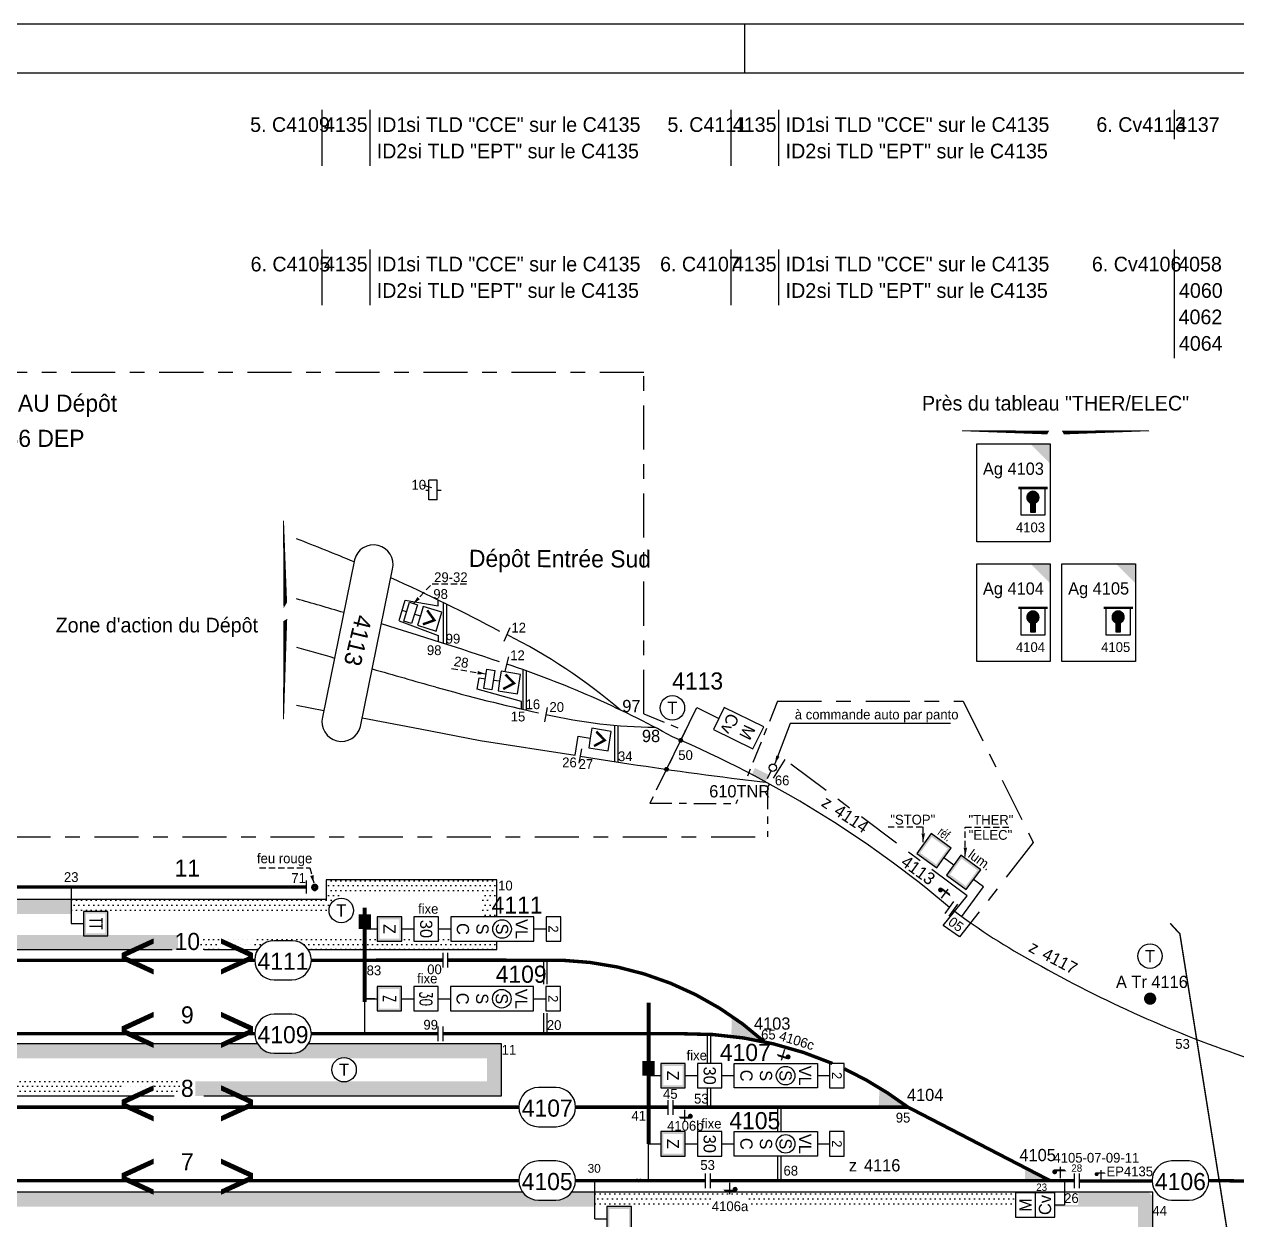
# Model space of a CAD drawing. Header units: metres. Extents: x 0 to 4410, y 0 to 594.
# Drawn here: x 2372.8 to 2620.6, y 349.7 to 594 of the extents above; entities that cross this region are included whole.
import ezdxf
from ezdxf.enums import TextEntityAlignment as Align

# ---------------------------------------------------------------- set-up
doc = ezdxf.new("R2010")
doc.units = ezdxf.units.M
for name, pattern in [('AXES', [36, 18, -6, 6, -6]), ('CACHE', [9.525, 6.35, -3.175]), ('CONTINU', [5000, 5000, 0])]:
    doc.linetypes.add(name, pattern=pattern)
for name, color, linetype in [('FORMAT', 7, 'Continuous'), ('HACHURES', 7, 'Continuous'), ('Limites de Poste', 7, 'AXES'), ('PRI ES', 7, 'Continuous'), ('PT', 7, 'Continuous'), ('voies', 7, 'Continuous')]:
    doc.layers.add(name, color=color, linetype=linetype)
doc.layers.add('Pk invisible', color=250, linetype='Continuous', plot=False)
doc.styles.add('es_norme', font='es_isocp.shx')
doc.styles.add('FONT', font='com_font.shx', dxfattribs={"width": 0.7})
doc.styles.add('ISO8C1', font='es_isocp.shx')
doc.styles.add('SIMPLEX', font='simplex', dxfattribs={"width": 0.7})
pattern_1 = [(0, (-630, 0), (0.5, 1), [0, -1])]
pattern_2 = [(0, (0, 0), (0.5, 1), [0, -1])]

# ---------------------------------------------------------------- blocks, each defined once
blk = doc.blocks.new('TEL')
blk.add_circle((0, 0), 2.5)
at = {"linetype": 'Continuous', "style": 'ISO8C1'}
blk.add_attdef('TEXTEG', text='', height=2.5, dxfattribs=at).set_placement((-4, -1), align=Align.RIGHT)
at = {"style": 'ISO8C1'}
blk.add_attdef('OO', text='', height=2.5, dxfattribs=at).set_placement((0, 0), align=Align.MIDDLE)
at = {"linetype": 'Continuous', "style": 'ISO8C1'}
blk.add_attdef('TEXTED', (4, -1), '', height=2.5, dxfattribs=at)
blk = doc.blocks.new('TCR')
at = {"linetype": 'Continuous'}
for p, q in [((2.5, 7.5), (-2.5, 7.5)), ((-2.5, 7.5), (-2.5, 2.5)), ((2.5, 2.5), (2.5, 7.5)), ((-2.5, 2.5), (0, 2.5)), ((0, 0), (0, 2.5)), ((0, 2.5), (2.5, 2.5))]:
    blk.add_line(p, q, dxfattribs=at)
for points in [[(-2.5, 7.5), (2.5, 7.5), (-2, 7), (2, 7)], [(-2.5, 2.5), (-2.5, 7.5), (-2, 3), (-2, 7)], [(2.5, 7.5), (2.5, 2.5), (2, 7), (2, 3)], [(2.5, 2.5), (-2.5, 2.5), (2, 3), (-2, 3)]]:
    blk.add_solid(points, dxfattribs=at)
at = {"linetype": 'Continuous', "style": 'SIMPLEX', "width": 0.7}
blk.add_attdef('OO', text='', height=2.5, dxfattribs=at).set_placement((0, 5), align=Align.MIDDLE)
blk = doc.blocks.new('TCD')
at = {"linetype": 'Continuous'}
for p, q in [((-2.5, 7.5), (-2.5, 2.5)), ((2.5, 7.5), (-2.5, 7.5)), ((2.5, 2.5), (2.5, 7.5)), ((-2.5, 2.5), (0, 2.5)), ((0, 2.5), (2.5, 2.5)), ((0, 0), (0, 2.5))]:
    blk.add_line(p, q, dxfattribs=at)
at = {"linetype": 'Continuous', "style": 'SIMPLEX', "width": 0.7}
blk.add_attdef('OO', text='', height=2.5, dxfattribs=at).set_placement((0, 5), align=Align.MIDDLE)
blk = doc.blocks.new('ID')
at = {"linetype": 'Continuous'}
for p, q in [((-2.5, 5.5), (-2.5, 2.5)), ((2.5, 5.5), (-2.5, 5.5)), ((2.5, 2.5), (2.5, 5.5)), ((-2.5, 2.5), (0, 2.5)), ((0, 2.5), (2.5, 2.5)), ((0, 0), (0, 2.5))]:
    blk.add_line(p, q, dxfattribs=at)
at = {"linetype": 'Continuous', "style": 'SIMPLEX', "width": 0.7}
blk.add_attdef('O', text='', height=2, dxfattribs=at).set_placement((0, 4), align=Align.MIDDLE)
blk = doc.blocks.new('MTIV')
at = {"linetype": 'Continuous'}
blk.add_line((0, 0), (0, 1.75), dxfattribs=at)
blk.add_circle((0, 2.5), 0.75, dxfattribs=at)
blk = doc.blocks.new('PAGED')
at = {"linetype": 'Continuous'}
blk.add_solid([(0, 0), (4, 0), (0, -2), (4, -2)], dxfattribs=at)
blk = doc.blocks.new('FLSIG-DR')
at = {"linetype": 'Continuous'}
blk.add_lwpolyline([(2.12, -2.12, 0, 0.8, 0), (1.39, -1.39, 0, 0, 0), (0, 0, 0, 0, 0)], format="xyseb", dxfattribs=at)
blk = doc.blocks.new('no_voie')
at = {"layer": 'PT', "linetype": 'Continuous', "style": 'es_norme'}
blk.add_attdef('V', text='', height=3.5, dxfattribs=at).set_placement((0, 2.09), align=Align.CENTER)
blk.add_attdef('<', text='', height=10, dxfattribs=at).set_placement((-6.25, 1), align=Align.MIDDLE_RIGHT)
blk.add_attdef('>', text='', height=10, dxfattribs=at).set_placement((6.25, 1), align=Align.MIDDLE_LEFT)
blk = doc.blocks.new('nzone')
at = {"style": 'es_norme'}
blk.add_text('z', height=2.5, dxfattribs=at).set_placement((-1.78, 1.41))
blk.add_attdef('ZONE', (1.31, 1.41), '', height=2.5, dxfattribs=at)
blk = doc.blocks.new('REF')
at = {"linetype": 'CACHE', "style": 'FONT', "width": 0.7}
blk.add_text('réf.', height=2, dxfattribs=at).set_placement((0, 0))
blk = doc.blocks.new('cap1c')
at = {"linetype": 'CONTINU'}
for p, q in [((-6, 11), (-6, 5.5)), ((-1, 5.5), (-1, 11)), ((-6, 5.5), (-1, 5.5))]:
    blk.add_line(p, q, dxfattribs=at)
at = {"linetype": 'CONTINU', "const_width": 0.5}
blk.add_lwpolyline([(-0.5, 11), (-6.5, 11)], dxfattribs=at)
blk = doc.blocks.new('CLEP')
for points in [[(-1.11, 0.64), (1.11, 0.64), (-1.28, 0), (1.28, 0)], [(-1.28, 0), (1.28, 0), (-1.11, -0.64), (1.11, -0.64)], [(-0.64, 1.11), (0.64, 1.11), (-1.11, 0.64), (1.11, 0.64)], [(0, 1.28), (0, 1.28), (-0.64, 1.11), (0.64, 1.11)], [(-1.11, -0.64), (1.11, -0.64), (-0.64, -1.11), (0.64, -1.11)], [(-0.64, -1.11), (0.64, -1.11), (-0.5, -1.14), (0.5, -1.14)], [(-0.5, -1.14), (0.5, -1.14), (-0.5, -3), (0.5, -3)]]:
    blk.add_solid(points)
blk = doc.blocks.new('PDI_')
at = {"linetype": 'AXES'}
blk.add_line((0, 2.81), (0, 0.5), dxfattribs=at)
at = {"const_width": 0.5}
blk.add_lwpolyline([(-1.36, 1.78, 1), (-0.86, 1.78, 1)], format="xyb", close=True, dxfattribs=at)
blk.add_solid([(-1.11, 2.28), (0.89, 2.28), (-0.62, 1.88), (1.29, 1.88)])
at = {"style": 'ISO8C1'}
blk.add_attdef('XX', text='', height=2, dxfattribs=at).set_placement((-0.07, 4.25), align=Align.CENTER)
blk.add_attdef('TYPE', text='', height=2.5, dxfattribs=at).set_placement((-3.46, 1.11), align=Align.RIGHT)
blk = doc.blocks.new('*U145', base_point=(3546.59, 543.5))
at = {"color": 0, "linetype": 'Continuous'}
blk.add_line((3563.4, 548), (3563.4, 525.8), dxfattribs=at)
at = {"color": 0, "linetype": 'Continuous', "style": 'es_norme'}
blk.add_text('6. Cv4106', height=3, dxfattribs=at).set_placement((3546.59, 543.5))
for s, p in [('4058', (3568.68, 545)), ('4060', (3568.85, 539.6)), ('4062', (3568.77, 534.2)), ('4064', (3568.83, 528.8))]:
    blk.add_text(s, height=3, dxfattribs=at).set_placement(p, align=Align.MIDDLE)
blk = doc.blocks.new('*U146', base_point=(3546.59, 572))
at = {"color": 0, "linetype": 'Continuous'}
blk.add_line((3562.48, 576.5), (3562.48, 570.5), dxfattribs=at)
at = {"color": 0, "linetype": 'Continuous', "style": 'es_norme'}
blk.add_text('6. Cv4113', height=3, dxfattribs=at).set_placement((3546.59, 572))
blk.add_text('4137', height=3, dxfattribs=at).set_placement((3567.31, 573.5), align=Align.MIDDLE)
blk = doc.blocks.new('LUM')
at = {"linetype": 'CACHE', "style": 'ISO8C1'}
blk.add_text('lum.', height=2, dxfattribs=at).set_placement((0, 0))
blk = doc.blocks.new('CHEVPH')
for p, q in [((-2, 6.5), (-2, 2.5)), ((2, 6.5), (-2, 6.5)), ((2, 2.5), (2, 6.5)), ((-2, 2.5), (0, 2.5)), ((0, 2.5), (2, 2.5)), ((0, 0), (0, 2.5))]:
    blk.add_line(p, q)
at = {"const_width": 0.5}
blk.add_lwpolyline([(-1.5, 3.5), (0, 5.5), (1.5, 3.5)], dxfattribs=at)

msp = doc.modelspace()

# ---------------------------------------------------------------- hatches: boundary and pattern name
at = {"linetype": 'Continuous'}
h = msp.add_hatch(dxfattribs=at)
h.set_pattern_fill('SABLE', color=256, scale=0.5, style=0)
h.set_pattern_definition(pattern_2)
h.paths.add_polyline_path([(2420.473, 385.69), (2344.921, 385.69), (2344.921, 382.69), (2437.181, 382.69, -0.2074763), (2439.17, 382.69), (2467.352, 382.69), (2467.352, 378.044), (2439.023, 378.044, -0.1746196), (2437.328, 378.044), (2407.774, 378.044), (2407.774, 375.044), (2470.352, 375.044), (2470.352, 385.69), (2430.913, 385.69, -0.2635277), (2427.483, 383.747), (2423.903, 383.747, -0.2635277)])
h = msp.add_hatch(dxfattribs=at)
h.set_pattern_fill('SABLE', color=256, scale=0.5, style=0)
h.set_pattern_definition(pattern_2)
h.paths.add_polyline_path([(2404.67, 378.044), (2344.921, 378.044), (2344.921, 377.186), (2352.808, 377.186), (2352.808, 375.044), (2404.67, 375.044)], flags=17)
at = {"layer": 'HACHURES'}
h = msp.add_hatch(dxfattribs=at)
h.set_pattern_fill('SABLE', color=256, scale=0.5, style=0)
h.set_pattern_definition(pattern_1)
h.paths.add_polyline_path([(2469.411, 419.202), (2434.522, 419.202), (2434.522, 415.192), (2382.407, 415.192), (2382.407, 412.192), (2384.907, 412.192), (2384.907, 412.747), (2389.907, 412.747), (2389.907, 412.192), (2435.205, 412.192, -0.0747839), (2435.094, 412.928, -0.4057489), (2437.522, 415.427), (2437.522, 416.202), (2466.411, 416.202), (2466.411, 411.644), (2469.411, 411.644)])
h = msp.add_hatch(dxfattribs=at)
h.set_pattern_fill('SABLE', color=256, scale=0.5, style=0)
h.set_pattern_definition(pattern_1)
h.paths.add_polyline_path([(2382.407, 415.192), (2277.521, 415.192), (2277.521, 412.192), (2382.407, 412.192)])
h = msp.add_hatch(dxfattribs=at)
h.set_pattern_fill('SABLE', color=256, scale=0.5, style=0)
h.set_pattern_definition(pattern_1)
h.paths.add_polyline_path([(2404.213, 407.934), (2389.907, 407.934), (2389.907, 407.747), (2384.907, 407.747), (2384.907, 407.934), (2277.521, 407.934), (2277.521, 404.934), (2343.005, 404.934), (2343.005, 406.823), (2352.002, 406.823), (2352.002, 404.934), (2404.213, 404.934)])
h = msp.add_hatch(dxfattribs=at)
h.set_pattern_fill('SABLE', color=256, scale=0.5, style=0)
h.set_pattern_definition(pattern_1)
h.paths.add_polyline_path([(2442.394, 407.934), (2408.343, 407.934), (2408.343, 404.934), (2420.549, 404.934, -0.2538662), (2423.903, 406.754), (2427.483, 406.754, -0.2538662), (2430.837, 404.934), (2442.396, 404.934)])
h = msp.add_hatch(dxfattribs=at)
h.set_pattern_fill('SABLE', color=256, scale=0.5, style=0)
h.set_pattern_definition(pattern_1)
h.paths.add_polyline_path([(2469.411, 406.644), (2459.959, 406.644), (2459.959, 407.934), (2457.459, 407.934), (2457.459, 406.644), (2452.459, 406.644), (2452.459, 407.934), (2449.959, 407.934), (2449.959, 406.644), (2444.959, 406.644), (2444.959, 407.934), (2442.398, 407.934), (2442.398, 404.934), (2469.411, 404.934)])
h = msp.add_hatch(dxfattribs=at)
h.set_pattern_fill('SABLE', color=256, scale=0.5, style=0)
h.set_pattern_definition(pattern_1)
h.paths.add_polyline_path([(2474.663, 355.378), (2291.398, 355.378), (2291.398, 352.378), (2489.398, 352.378), (2489.398, 355.378), (2484.688, 355.378, -0.2386321), (2481.465, 353.747), (2477.886, 353.747, -0.2386321)])
h = msp.add_hatch(dxfattribs=at)
h.set_pattern_fill('SABLE', color=256, scale=0.5, style=0)
h.set_pattern_definition(pattern_1)
edge = h.paths.add_edge_path()
edge.add_line((2540.748, 331.811), (2551.122, 331.811))
edge.add_line((2551.122, 331.811), (2551.122, 329.952))
edge.add_line((2551.122, 329.952), (2582.738, 329.952))
edge.add_arc((2586.051, 327.711), 4, 90, 145.9232, ccw=False)
edge.add_line((2586.051, 331.711), (2589.63, 331.711))
edge.add_arc((2589.63, 327.711), 4, 34.0768, 90, ccw=False)
edge.add_line((2592.943, 329.952), (2603.429, 329.952))
edge.add_line((2603.429, 329.952), (2603.429, 353.988))
edge.add_arc((2601.973, 353.978), 1.456, 0.36908, 105.96598)
edge.add_line((2601.573, 355.378), (2588.2, 355.378))
edge.add_line((2588.2, 355.378), (2588.2, 352.747))
edge.add_line((2588.2, 352.747), (2585.407, 352.747))
edge.add_line((2585.407, 352.747), (2583.407, 352.747))
edge.add_line((2583.407, 352.747), (2583.407, 352.378))
edge.add_line((2583.407, 352.378), (2600.429, 352.378))
edge.add_line((2600.429, 352.378), (2600.429, 332.952))
edge.add_line((2600.429, 332.952), (2496.898, 332.952))
edge.add_line((2496.898, 332.952), (2496.898, 332.251))
edge.add_line((2496.898, 332.251), (2491.898, 332.251))
edge.add_line((2491.898, 332.251), (2491.898, 332.952))
edge.add_line((2491.898, 332.952), (2489.398, 332.952))
edge.add_line((2489.398, 332.952), (2489.398, 329.952))
edge.add_line((2489.398, 329.952), (2540.748, 329.952))
edge.add_line((2540.748, 329.952), (2540.748, 331.811))
h = msp.add_hatch(dxfattribs=at)
h.set_pattern_fill('SABLE', color=256, scale=0.5, style=0)
h.set_pattern_definition(pattern_1)
h.paths.add_polyline_path([(2513.393, 354.417), (2520.882, 354.417), (2520.882, 352.378), (2575.407, 352.378), (2575.407, 355.378), (2489.398, 355.378), (2489.398, 352.378), (2491.898, 352.378), (2491.898, 352.429), (2496.898, 352.429), (2513.393, 352.421)])

# ---------------------------------------------------------------- linework, layer by layer
at = {"linetype": 'Continuous'}
for p, q in [((2433.634, 576.5), (2433.634, 565.1)), ((2443.418, 576.5), (2443.418, 565.1)), ((2517.195, 576.5), (2517.195, 565.1)), ((2526.98, 576.5), (2526.98, 565.1)), ((2433.634, 548), (2433.634, 536.6)), ((2443.418, 548), (2443.418, 536.6)), ((2517.195, 548), (2517.195, 536.6)), ((2526.98, 548), (2526.98, 536.6)), ((2457.196, 500.837), (2455.512, 500.837)), ((2456.137, 499.293), (2454.126, 499.859)), ((2457.196, 496.837), (2455.512, 496.837)), ((2458.411, 475.875), (2458.411, 467.532)), ((2459.089, 475.542), (2459.089, 467.313)), ((2474.733, 462.131), (2474.733, 454.033)), ((2475.411, 461.891), (2475.411, 453.879)), ((2428.449, 454.879), (2434.046, 453.802)), ((2441.896, 452.291), (2453.711, 450.017)), ((2453.711, 450.017), (2465.978, 447.685)), ((2493.411, 450.744), (2493.411, 443.387)), ((2494.089, 450.677), (2494.089, 443.28)), ((2465.978, 447.685), (2485.412, 444.687)), ((2486.411, 444.483), (2496.398, 442.918)), ((2382.407, 417.747), (2382.407, 410.247)), ((2564.407, 411.71), (2568.829, 417.767)), ((2561.02, 412.334), (2562.766, 414.774)), ((2561.833, 411.752), (2563.579, 414.192)), ((2442.398, 387.747), (2442.398, 409.144)), ((2478.949, 402.772), (2478.949, 397.905)), ((2479.627, 402.772), (2479.627, 397.884)), ((2500.398, 394.077), (2500.398, 365.247)), ((2478.949, 391.925), (2478.949, 387.747)), ((2479.627, 391.925), (2479.627, 387.747)), ((2512.398, 387.458), (2512.398, 381.68)), ((2513.042, 387.458), (2513.042, 381.68)), ((2512.398, 376.68), (2512.398, 372.747)), ((2513.042, 376.68), (2513.042, 372.747)), ((2526.733, 372.747), (2526.733, 367.747)), ((2527.411, 372.747), (2527.411, 367.747)), ((2526.733, 362.747), (2526.733, 357.747)), ((2527.411, 362.747), (2527.411, 357.747)), ((2489.398, 349.929), (2489.398, 357.747)), ((2512.022, 356.176), (2512.022, 359.176)), ((2513.022, 356.176), (2513.022, 359.176)), ((2579.407, 355.247), (2579.407, 350.247))]:
    msp.add_line(p, q, dxfattribs=at)
at = {"linetype": 'CONTINU'}
for p, q in [((2567.461, 488.241), (2567.461, 508.241)), ((2567.461, 508.241), (2582.461, 508.241)), ((2582.461, 508.241), (2582.461, 488.241)), ((2578.443, 496.174), (2578.443, 494.319)), ((2579.443, 494.319), (2579.443, 496.174)), ((2578.443, 494.319), (2579.443, 494.319)), ((2582.461, 488.241), (2567.461, 488.241)), ((2567.46, 463.769), (2567.46, 483.769)), ((2567.46, 483.769), (2582.46, 483.769)), ((2582.46, 483.769), (2582.46, 463.769)), ((2584.878, 463.78), (2584.878, 483.78)), ((2584.878, 483.78), (2599.878, 483.78)), ((2599.878, 483.78), (2599.878, 463.78)), ((2578.442, 471.702), (2578.442, 469.847)), ((2579.442, 469.847), (2579.442, 471.702)), ((2595.86, 471.712), (2595.86, 469.858)), ((2596.86, 469.858), (2596.86, 471.712)), ((2578.442, 469.847), (2579.442, 469.847)), ((2595.86, 469.858), (2596.86, 469.858)), ((2582.46, 463.769), (2567.46, 463.769)), ((2599.878, 463.78), (2584.878, 463.78))]:
    msp.add_line(p, q, dxfattribs=at)
for p, q in [((2455.512, 496.837), (2455.512, 500.837)), ((2457.196, 496.837), (2457.196, 500.837)), ((2454.877, 498.837), (2455.512, 498.837)), ((2457.196, 498.837), (2458.032, 498.837)), ((2450.96, 473.98), (2450.07, 474.252)), ((2452.569, 473.485), (2453.764, 473.117)), ((2454.353, 475.028), (2453.764, 473.117)), ((2458.175, 473.85), (2454.353, 475.028)), ((2456.997, 470.027), (2458.175, 473.85)), ((2453.764, 473.117), (2453.175, 471.205)), ((2453.175, 471.205), (2456.997, 470.027)), ((2472.033, 470.647), (2470.79, 467.917)), ((2471.794, 464.721), (2471.029, 461.82)), ((2470.25, 461.791), (2469.941, 459.815)), ((2474.202, 461.171), (2470.25, 461.791)), ((2473.583, 457.22), (2474.202, 461.171)), ((2465.807, 460.462), (2467.042, 460.269)), ((2468.706, 460.008), (2469.941, 459.815)), ((2469.941, 459.815), (2469.631, 457.839)), ((2469.631, 457.839), (2473.583, 457.22)), ((2479.669, 454.41), (2479.132, 451.458)), ((2485.409, 444.666), (2486.018, 448.555)), ((2486.68, 445.959), (2486.142, 443.008)), ((2430.398, 419.085), (2430.398, 416.409)), ((2469.411, 419.202), (2434.522, 419.202)), ((2434.522, 419.202), (2434.522, 415.192)), ((2469.411, 411.644), (2469.411, 419.202)), ((2386.184, 415.192), (2262.328, 415.192)), ((2434.522, 415.192), (2386.184, 415.192)), ((2469.411, 404.934), (2469.411, 406.644)), ((2352.002, 404.934), (2403.027, 404.934)), ((2409.571, 404.934), (2420.549, 404.934)), ((2430.837, 404.934), (2469.411, 404.934)), ((2444.429, 394.899), (2442.403, 394.899))]:
    msp.add_line(p, q)
at = {"linetype": 'CACHE', "ltscale": 0.2}
for p, q in [((2460.153, 462.385), (2467.068, 461.262)), ((2549.351, 430.031), (2556.476, 430.031)), ((2556.532, 426.887), (2556.532, 430.031)), ((2565.115, 423.984), (2565.115, 429.96)), ((2565.115, 429.96), (2574.438, 429.96)), ((2420.92, 421.647), (2431.183, 421.647)), ((2431.183, 421.647), (2431.993, 418.498))]:
    msp.add_line(p, q, dxfattribs=at)
at = {"linetype": 'AXES', "ltscale": 0.25}
msp.add_line((2526.765, 455.688), (2520.038, 439.043), dxfattribs=at)
at = {"linetype": 'Continuous', "ltscale": 0.2}
for p, q in [((2529.321, 451.146), (2526.217, 442.871)), ((2562.068, 451.146), (2529.321, 451.146))]:
    msp.add_line(p, q, dxfattribs=at)
at = {"linetype": 'AXES', "ltscale": 0.5}
for points in [[(2499.416, 453.119), (2499.416, 522.828), (2183.411, 522.828)], [(2183.411, 499.226), (2135.886, 484.422), (2135.886, 484.422), (2029.154, 434.345), (2035.891, 417.54), (2058.412, 423.871), (2063.543, 415.895), (2056.466, 411.36), (2058.506, 405.589), (2066.227, 410.208), (2064.743, 415.104), (2084.725, 435.279), (2088.739, 427.831), (2097.794, 432.711), (2099.679, 427.234), (2105.37, 427.234), (2105.37, 431.848), (2111.865, 434.398), (2113.045, 431.532), (2150.023, 440.744), (2153.159, 427.98), (2524.673, 427.98)], [(2526.765, 455.688), (2526.765, 455.688), (2564.699, 455.688), (2578.997, 426.817), (2563.949, 407.526), (2560.624, 409.836), (2565.509, 415.888), (2528.252, 443.757)], [(2518.317, 434.784), (2518.659, 435.631)]]:
    msp.add_lwpolyline(points, dxfattribs=at)
at = {"linetype": 'Continuous'}
for points, format in [([(2562.953, 508.361, 0, 0, 0), (2564.453, 510.959, 0.2, 0.765, 0), (2582.068, 510.576, 0, 0, 0), (2583.568, 513.174, 0, 0, 0), (2585.068, 510.576, 0.765, 0.2, 0), (2602.683, 510.959, 0, 0, 0), (2604.183, 508.361, 0, 0, 0)], "xyseb"), ([(2428.391, 450.494, 0, 0, 0), (2425.793, 451.994, 0.2, 0.752, 0), (2426.169, 472.284, 0, 0, 0), (2423.57, 470.784, 0, 0, 0), (2426.169, 475.284, 0.752, 0.2, 0), (2425.793, 492.574, 0, 0, 0), (2428.391, 494.074, 0, 0, 0)], "xyseb"), ([(2440.294, 484.575), (2433.765, 452.42, 1), (2441.539, 450.531), (2448.068, 482.686, 1), (2440.294, 484.575, 1)], "xyb"), ([(2423.903, 398.754), (2427.483, 398.754, 1), (2427.483, 406.754), (2423.903, 406.754, 1), (2423.903, 398.754, 1)], "xyb"), ([(2423.903, 383.747), (2427.483, 383.747, 1), (2427.483, 391.747), (2423.903, 391.747, 1), (2423.903, 383.747, 1)], "xyb"), ([(2477.903, 368.747), (2481.483, 368.747, 1), (2481.483, 376.747), (2477.903, 376.747, 1), (2477.903, 368.747, 1)], "xyb"), ([(2477.886, 353.747), (2481.465, 353.747, 1), (2481.465, 361.747), (2477.886, 361.747, 1), (2477.886, 353.747, 1)], "xyb"), ([(2607.296, 353.747), (2610.875, 353.747, 1), (2610.875, 361.747), (2607.296, 361.747, 1), (2607.296, 353.747, 1)], "xyb")]:
    msp.add_lwpolyline(points, format=format, dxfattribs=at)
at = {"linetype": 'CACHE', "ltscale": 0.2}
msp.add_lwpolyline([(2452.354, 475.644), (2456.18, 479.677), (2463.295, 479.677)], dxfattribs=at)
for points in [[(2449.432, 472.143), (2450.691, 476.304), (2457.411, 475.174), (2457.411, 476.363)], [(2449.432, 472.141), (2457.411, 469.139), (2457.411, 467.853)], [(2474.411, 454.107), (2474.411, 455.607), (2465.36, 458.142), (2465.807, 460.462)]]:
    msp.add_lwpolyline(points)
for points in [[(2451.549, 475.892), (2453.158, 475.396), (2451.98, 471.573), (2450.371, 472.069)], [(2467.352, 462.245), (2469.015, 461.984), (2468.396, 458.032), (2466.733, 458.293)]]:
    msp.add_lwpolyline(points, close=True)
at = {"linetype": 'CACHE'}
for points in [[(2452.354, 475.644, 0, 0.7, 0), (2453.411, 476.758, 0.7, 0.7, 0)], [(2467.068, 461.262, 0, 0.7, 0), (2465.461, 461.508, 0.7, 0.7, 0)], [(2526.196, 442.866, 0, 0.7, 0), (2526.83, 444.479, 0.7, 0.7, 0)], [(2556.511, 426.882, 0, 0.7, 0), (2556.532, 428.67, 0.7, 0.7, 0)], [(2565.115, 423.984, 0, 0.7, 0), (2565.136, 425.773, 0.7, 0.7, 0)], [(2431.973, 418.492, 0, 0.7, 0), (2431.588, 420.073, 0.7, 0.7, 0)]]:
    msp.add_lwpolyline(points, format="xyseb", dxfattribs=at)
for points, const_width in [([(2455.161, 474.256), (2456.631, 472.233), (2454.278, 471.389)], 0.5), ([(2471.161, 461.142), (2472.905, 459.35), (2470.696, 458.178)], 0.5), ([(2215.013, 417.747), (2430.398, 417.747)], 0.7), ([(2215.024, 402.754), (2419.903, 402.754)], 0.7), ([(2431.483, 402.754), (2458.398, 402.778)], 0.7), ([(2431.483, 402.754), (2458.398, 402.778)], 0.7), ([(2459.398, 402.778), (2482.772, 402.754)], 0.7), ([(2459.398, 402.778), (2482.772, 402.754)], 0.7), ([(2303.527, 387.747), (2419.903, 387.747)], 0.7), ([(2431.483, 387.747), (2457.398, 387.747)], 0.7), ([(2458.398, 387.747), (2507.153, 387.747)], 0.7), ([(2303.528, 372.747), (2473.901, 372.747)], 0.7), ([(2485.483, 372.747), (2504.398, 372.747)], 0.7), ([(2505.398, 372.747), (2553.398, 372.747)], 0.7), ([(2198.472, 357.747), (2473.886, 357.747)], 0.7), ([(2485.464, 357.747), (2512.022, 357.747)], 0.7), ([(2513.022, 357.747), (2587.43, 357.747)], 0.7), ([(2588.43, 357.676), (2603.296, 357.679)], 0.7), ([(2614.905, 357.747), (2618.68, 357.747)], 0.7)]:
    msp.add_lwpolyline(points, dxfattribs=dict(const_width=const_width))
at = {"linetype": 'Continuous'}
for points in [[(2504.073, 441.763), (2510.259, 454.385), (2514.748, 452.183)], [(2457.459, 409.144), (2457.459, 409.144), (2459.959, 409.144)], [(2457.403, 394.899), (2457.403, 394.899), (2459.903, 394.899)], [(2420.473, 385.69), (2302.989, 385.69)], [(2470.352, 375.044), (2470.352, 375.044), (2470.352, 385.69), (2430.913, 385.69)], [(2515.398, 379.18), (2515.398, 379.18), (2517.898, 379.18)], [(2353.024, 375.044), (2403.465, 375.044)], [(2409.479, 375.044), (2470.352, 375.044)], [(2500.398, 357.747), (2500.398, 365.247), (2502.898, 365.247)], [(2507.898, 365.247), (2510.398, 365.247)], [(2515.398, 365.247), (2517.898, 365.247)], [(2585.407, 357.747), (2585.407, 352.747), (2583.407, 352.747)], [(2474.663, 355.378), (2197.698, 355.378)], [(2542.737, 355.378), (2484.688, 355.378)], [(2603.429, 355.378), (2542.737, 355.378)], [(2599.746, 355.378), (2591.696, 355.378)], [(2592.943, 329.952), (2603.429, 329.952), (2603.429, 355.378)]]:
    msp.add_lwpolyline(points, dxfattribs=at)
for points in [[(2513.647, 449.938), (2521.728, 445.975), (2523.929, 450.464), (2515.849, 454.428)], [(2459.959, 406.644), (2476.959, 406.644), (2476.959, 411.644), (2459.959, 411.644)], [(2459.903, 392.399), (2476.903, 392.399), (2476.903, 397.399), (2459.903, 397.399)], [(2517.898, 381.68), (2534.898, 381.68), (2534.898, 376.68), (2517.898, 376.68)], [(2517.898, 367.747), (2534.898, 367.747), (2534.898, 362.747), (2517.898, 362.747)], [(2583.407, 355.247), (2575.407, 355.247), (2575.407, 350.247), (2583.407, 350.247)]]:
    msp.add_lwpolyline(points, close=True, dxfattribs=at)
at = {"linetype": 'AXES', "ltscale": 0.25}
for points in [[(2499.416, 453.119), (2507.915, 449.602), (2500.681, 434.847), (2518.317, 434.784), (2518.317, 434.784)], [(2528.252, 443.757), (2524.673, 438.112), (2524.673, 427.98)]]:
    msp.add_lwpolyline(points, dxfattribs=at)
at = {"linetype": 'Continuous', "const_width": 0.45}
for points in [[(2506.7, 447.684, 1), (2507.25, 447.684, 1)], [(2503.798, 441.763, 1), (2504.348, 441.763, 1)]]:
    msp.add_lwpolyline(points, format="xyb", close=True, dxfattribs=at)
for points, const_width in [([(2431.782, 417.66, 1), (2432.582, 417.66, 1)], 0.7), ([(2602.27, 394.91, 1), (2603.52, 394.91, 1)], 1.25)]:
    msp.add_lwpolyline(points, format="xyb", close=True, dxfattribs=dict(const_width=const_width))
at = {"linetype": 'Continuous'}
for points, const_width in [([(2442.391, 413.511), (2442.403, 394.234)], 0.8), ([(2442.391, 412.152), (2442.391, 409.144)], 2.5), ([(2606.997, 410.302), (2608.978, 408.144), (2615.203, 369.074)], 0.3), ([(2500.398, 394.077), (2500.398, 365.247)], 0.8), ([(2612.411, 386.596), (2619.304, 343.338)], 0.3), ([(2500.398, 382.188), (2500.398, 379.18)], 2.5), ([(2582.398, 357.747), (2553.398, 372.747)], 0.7)]:
    msp.add_lwpolyline(points, dxfattribs=dict(at, const_width=const_width))
at = {"const_width": 0.7}
for points in [[(2524.022, 386.124, 0.1759959), (2482.772, 402.754)], [(2537.955, 381.68, 0.1057668), (2507.153, 387.747)], [(2553.398, 372.747, 0.0506963), (2540.398, 380.58, 0.0506963)]]:
    msp.add_lwpolyline(points, format="xyb", dxfattribs=at)
at = {"linetype": 'CACHE', "const_width": 0.7}
msp.add_lwpolyline([(2654.258, 355.775, 0.0227861), (2617.008, 357.747)], format="xyb", dxfattribs=at)
msp.add_circle((2505.271, 454.322), 2.5)
at = {"linetype": 'Continuous'}
for centre in [(2470.459, 409.144), (2470.403, 394.899), (2528.398, 379.18), (2528.398, 365.247)]:
    msp.add_circle(centre, 1.9, dxfattribs=at)
at = {"linetype": 'CONTINU'}
for centre in [(2578.943, 497.319), (2578.942, 472.847), (2596.36, 472.858)]:
    msp.add_arc(centre, 1.25, 293.57818, 246.42182, dxfattribs=at)
at = {"linetype": 'Continuous'}
for centre, radius, start, end in [((2304.975, 162.689), 348.752, 67.18456, 69.26514), ((2304.975, 162.689), 348.752, 61.7533, 65.84179), ((2186.159, -378.939), 889.176, 73.539859, 74.187631), ((2186.159, -378.939), 889.176, 71.38763, 73.022573), ((2419.831, 366.277), 115.198, 49.52374, 63.40046), ((3914.649, 5596.36), 5340.568, 253.842118, 253.928894), ((3914.649, 5596.36), 5340.568, 254.014931, 254.159856), ((2407.79, 272.255), 201.332, 61.04516, 71.57858), ((2553.152, 797.809), 352.607, 254.16177, 257.67923), ((2502.783, 555.328), 104.969, 257.13533, 269.38687), ((2417.345, 242.192), 224.185, 49.85157, 66.91192), ((2594.969, 1071.383), 636.147, 261.086163, 263.622658), ((2642.001, 518.01), 131.608, 232.95024, 241.5884), ((2703.834, 622.117), 252.642, 240.48823, 251.39358)]:
    msp.add_arc(centre, radius, start, end, dxfattribs=at)
for centre, major_axis in [((2432.182, 417.591), (0, -0.6)), ((2498.398, 358.074), (0, -0.562))]:
    msp.add_ellipse(centre, major_axis=major_axis, ratio=0.6666667, start_param=4.712389, end_param=7.8539816)
msp.add_ellipse((2484.779, 273.946), major_axis=(-4.482, 128.777), ratio=0.6555419, start_param=-0.5274703, end_param=-0.0293029, dxfattribs=at)
for points in [[(2582.461, 508.241), (2578.461, 508.241), (2582.461, 504.241)], [(2582.46, 483.769), (2578.46, 483.769), (2582.46, 479.769)], [(2599.878, 483.78), (2595.878, 483.78), (2599.878, 479.78)], [(2517.447, 391.695), (2517.305, 387.259), (2524.022, 386.124)], [(2547.6, 376.768), (2547.423, 372.747), (2553.398, 372.747)], [(2577.371, 360.347), (2577.329, 357.747), (2582.398, 357.747)]]:
    msp.add_solid(points, dxfattribs=at)
at = {"layer": 'FORMAT', "linetype": 'Continuous', "ltscale": 0.8}
msp.add_line((2520, 594), (2520, 584), dxfattribs=at)
for points in [[(0, 0), (4410, 0), (4410, 594), (0, 594)], [(10, 10), (4400, 10), (4400, 584), (10, 584)]]:
    msp.add_lwpolyline(points, close=True, dxfattribs=at)
at = {"layer": 'voies', "linetype": 'Continuous'}
for p, q in [((2458.398, 401.254), (2458.398, 404.254)), ((2459.398, 401.254), (2459.398, 404.254)), ((2457.398, 386.223), (2457.398, 389.223)), ((2458.398, 386.223), (2458.398, 389.223)), ((2504.398, 371.176), (2504.398, 374.176)), ((2505.398, 371.176), (2505.398, 374.176)), ((2587.43, 356.176), (2587.43, 359.176)), ((2588.43, 356.176), (2588.43, 359.176))]:
    msp.add_line(p, q, dxfattribs=at)

# ---------------------------------------------------------------- block references
at = {"linetype": 'Continuous'}
for name, p in [('*U146', (2591.926, 572)), ('*U145', (2591.002, 543.5)), ('cap1c', (2582.461, 488.241)), ('CLEP', (2578.943, 497.323)), ('cap1c', (2582.46, 463.769)), ('CLEP', (2578.942, 472.851)), ('cap1c', (2599.878, 463.78)), ('CLEP', (2596.36, 472.861))]:
    msp.add_blockref(name, p, dxfattribs=at)
at = {"rotation": 261.094634957695}
msp.add_blockref('CHEVPH', (2486.018, 448.555), dxfattribs=at)
at = {"linetype": 'Continuous', "xscale": 0.7999999999998915, "yscale": 0.7999999999998915, "zscale": 0.7999999999998915, "rotation": 333.692232616915}
msp.add_blockref('PAGED', (2522.149, 442.024), dxfattribs=at)
at = {"linetype": 'Continuous'}
for name, p, rotation in [('MTIV', (2524.679, 439.865), 333.5311175021801), ('REF', (2559.294, 428.496), 324.7012078021398), ('TCR', (2562.768, 422.185), 53.87235013453017), ('TCD', (2568.829, 417.767), 53.91242330742134), ('TCR', (2568.829, 417.767), 53.87235013453017), ('LUM', (2565.517, 423.93), 323.9349450310254), ('FLSIG-DR', (2566.809, 419.241), 323.8723501345333), ('FLSIG-DR', (2384.907, 410.247), 180), ('TCR', (2489.398, 349.929), 270)]:
    msp.add_blockref(name, p, dxfattribs=dict(at, rotation=rotation))
for name, p, rotation, values in [('nzone', (2536.216, 432.263), 326.4157823159239, {'ZONE': '4114'}), ('TCR', (2382.407, 410.247), 270, {'OO': 'TT'}), ('nzone', (2578.775, 402.584), 332.1785249518322, {'ZONE': '4117'}), ('TCR', (2442.403, 394.899), 270, {'OO': 'Z'}), ('TCD', (2449.903, 394.899), 270, {'OO': '30'})]:
    msp.add_blockref(name, p, dxfattribs=dict(at, rotation=rotation)).add_auto_attribs(values)
for name, p, values in [('no_voie', (2406.14, 417.747), {'V': '11'}), ('no_voie', (2406.14, 402.754), {'V': '10', '>': '>', '<': '<'}), ('TEL', (2602.873, 403.6), {'OO': 'T'}), ('no_voie', (2406.14, 387.747), {'V': '9', '>': '>', '<': '<'}), ('no_voie', (2406.14, 372.747), {'V': '8', '>': '>', '<': '<'}), ('no_voie', (2406.14, 357.747), {'V': '7', '>': '>', '<': '<'}), ('nzone', (2543.111, 358.205), {'ZONE': '4116'})]:
    msp.add_blockref(name, p, dxfattribs=at).add_auto_attribs(values)
at = {"linetype": 'AXES', "rotation": 324}
msp.add_blockref('PDI_', (2559.923, 415.031), dxfattribs=at).add_auto_attribs({'TYPE': '4113'})
for p in [(2437.594, 412.928), (2438.175, 380.396)]:
    msp.add_blockref('TEL', p).add_auto_attribs({'OO': 'T'})
at = {"linetype": 'Continuous'}
ref = msp.add_blockref('TCR', (2442.459, 409.144), dxfattribs=dict(at, rotation=270))
ref.add_attrib('OO', 'Z', dxfattribs={"linetype": 'Continuous', "height": 2.5, "rotation": 270, "style": 'es_norme'}).set_placement((2447.459, 409.144), align=Align.MIDDLE)
ref = msp.add_blockref('TCD', (2449.959, 409.144), dxfattribs=dict(at, rotation=270))
ref.add_attrib('OO', '30', dxfattribs={"linetype": 'Continuous', "height": 2.5, "rotation": 270, "style": 'es_norme'}).set_placement((2454.959, 409.144), align=Align.MIDDLE)
ref = msp.add_blockref('ID', (2476.959, 409.144), dxfattribs=dict(rotation=270))
ref.add_attrib('O', '2', dxfattribs={"linetype": 'CONTINU', "height": 2, "rotation": 270, "style": 'es_norme'}).set_placement((2480.959, 409.144), align=Align.MIDDLE)
ref = msp.add_blockref('ID', (2476.903, 394.899), dxfattribs=dict(rotation=270))
ref.add_attrib('O', '2', dxfattribs={"linetype": 'CONTINU', "height": 2, "rotation": 270, "style": 'es_norme'}).set_placement((2480.903, 394.899), align=Align.MIDDLE)
ref = msp.add_blockref('PDI_', (2528.377, 385.041), dxfattribs=dict(at, rotation=162.9999999999999))
ref.add_attrib('XX', '4106c', dxfattribs={"height": 2, "rotation": 343, "style": 'ISO8C1'}).set_placement((2530.397, 385.411), align=Align.CENTER)
ref = msp.add_blockref('TCR', (2500.398, 379.18), dxfattribs=dict(at, rotation=270))
ref.add_attrib('OO', 'Z', dxfattribs={"linetype": 'Continuous', "height": 2.5, "rotation": 270, "style": 'es_norme'}).set_placement((2505.398, 379.18), align=Align.MIDDLE)
ref = msp.add_blockref('TCD', (2507.898, 379.18), dxfattribs=dict(at, rotation=270))
ref.add_attrib('OO', '30', dxfattribs={"linetype": 'Continuous', "height": 2.5, "rotation": 270, "style": 'es_norme'}).set_placement((2512.898, 379.18), align=Align.MIDDLE)
ref = msp.add_blockref('ID', (2534.898, 379.18), dxfattribs=dict(rotation=270))
ref.add_attrib('O', '2', dxfattribs={"linetype": 'CONTINU', "height": 2, "rotation": 270, "style": 'es_norme'}).set_placement((2538.898, 379.18), align=Align.MIDDLE)
at = {"linetype": 'AXES'}
ref = msp.add_blockref('PDI_', (2507.838, 372.676), dxfattribs=dict(at, rotation=180))
ref.add_attrib('XX', '4106b', dxfattribs={"height": 2, "style": 'ISO8C1'}).set_placement((2507.905, 367.934), align=Align.CENTER)
at = {"linetype": 'Continuous'}
ref = msp.add_blockref('TCR', (2500.398, 365.247), dxfattribs=dict(at, rotation=270))
ref.add_attrib('OO', 'Z', dxfattribs={"linetype": 'Continuous', "height": 2.5, "rotation": 270, "style": 'es_norme'}).set_placement((2505.398, 365.247), align=Align.MIDDLE)
ref = msp.add_blockref('TCD', (2507.898, 365.247), dxfattribs=dict(at, rotation=270))
ref.add_attrib('OO', '30', dxfattribs={"linetype": 'Continuous', "height": 2.5, "rotation": 270, "style": 'es_norme'}).set_placement((2512.898, 365.247), align=Align.MIDDLE)
ref = msp.add_blockref('ID', (2534.898, 365.247), dxfattribs=dict(rotation=270))
ref.add_attrib('O', '2', dxfattribs={"linetype": 'CONTINU', "height": 2, "rotation": 270, "style": 'es_norme'}).set_placement((2538.898, 365.247), align=Align.MIDDLE)
at = {"linetype": 'AXES'}
ref = msp.add_blockref('PDI_', (2584.511, 357.747), dxfattribs=at)
ref.add_attrib('XX', '4105-07-09-11', dxfattribs={"height": 2, "style": 'ISO8C1'}).set_placement((2591.914, 361.402), align=Align.CENTER)
at = {"linetype": 'Continuous'}
ref = msp.add_blockref('PDI_', (2592.842, 357.63), dxfattribs=dict(at, xscale=0.8, yscale=0.8, zscale=0.8))
ref.add_attrib('XX', 'EP4135', dxfattribs={"height": 2, "style": 'ISO8C1'}).set_placement((2598.732, 358.611), align=Align.CENTER)
at = {"linetype": 'AXES'}
ref = msp.add_blockref('PDI_', (2516.98, 357.747), dxfattribs=dict(at, rotation=180))
ref.add_attrib('XX', '4106a', dxfattribs={"height": 2, "style": 'ISO8C1'}).set_placement((2517.046, 353.498), align=Align.TOP_CENTER)

# ---------------------------------------------------------------- texts
at = {"linetype": 'Continuous', "style": 'es_norme'}
for s, height, p in [('5. C4109', 3, (2418.978, 572)), ('5. C4111', 3, (2504.255, 572)), ('6. C4105', 3, (2419.069, 543.5)), ('6. C4107', 3, (2502.755, 543.5)), ('10', 2, (2451.954, 498.919)), ('à commande auto par panto', 2, (2530.285, 451.972)), ('610TNR', 2.5, (2512.79, 436.036)), ('"STOP"', 2, (2549.799, 430.49)), ('"THER"', 2, (2565.782, 430.448)), ('"ELEC"', 2, (2565.825, 427.368)), ('fixe', 2, (2453.285, 412.262)), ('fixe', 2, (2453.09, 398.033)), ('fixe', 2, (2508.162, 382.333)), ('fixe', 2, (2511.141, 368.389))]:
    msp.add_text(s, height=height, dxfattribs=at).set_placement(p)
for s, height, p in [('4135', 3, (2438.526, 573.5)), ('4135', 3, (2522.088, 573.5)), ('4135', 3, (2438.526, 545)), ('4135', 3, (2522.088, 545)), ('T', 2.5, (2505.271, 454.322)), ('23', 2, (2382.407, 419.747)), ('4111', 3.5, (2425.693, 402.557)), ('83', 2, (2444.275, 400.685)), ('83', 2, (2444.275, 400.685)), ('4109', 3.5, (2425.693, 387.55)), ('4107', 3.5, (2479.693, 372.55)), ('41', 2, (2498.391, 370.99)), ('4105', 3.5, (2479.675, 357.55)), ('4106', 3.5, (2609.086, 357.55)), ('26', 2, (2586.817, 354.156))]:
    msp.add_text(s, height=height, dxfattribs=at).set_placement(p, align=Align.MIDDLE)
for s, p in [('ID1', (2444.855, 573.5)), ('si TLD "CCE" sur le C4135', (2450.859, 573.5)), ('ID1', (2528.416, 573.5)), ('si TLD "CCE" sur le C4135', (2534.421, 573.5)), ('ID2', (2444.855, 568.1)), ('si TLD "EPT" sur le C4135', (2451.209, 568.1)), ('ID2', (2528.416, 568.1)), ('si TLD "EPT" sur le C4135', (2534.77, 568.1)), ('ID1', (2444.855, 545)), ('si TLD "CCE" sur le C4135', (2450.859, 545)), ('ID1', (2528.416, 545)), ('si TLD "CCE" sur le C4135', (2534.421, 545)), ('ID2', (2444.855, 539.6)), ('si TLD "EPT" sur le C4135', (2451.209, 539.6)), ('ID2', (2528.416, 539.6)), ('si TLD "EPT" sur le C4135', (2534.77, 539.6))]:
    msp.add_text(s, height=3, dxfattribs=at).set_placement(p, align=Align.MIDDLE_LEFT)
msp.add_text('Près du tableau "THER/ELEC"', height=3, dxfattribs=at).set_placement((2583.568, 514.174), align=Align.BOTTOM_CENTER)
at = {"linetype": 'CONTINU', "style": 'es_norme'}
for s, height, p in [('Ag 4103', 2.5, (2574.961, 501.941)), ('4103', 2, (2578.444, 490.203)), ('Ag 4104', 2.5, (2574.96, 477.469)), ('Ag 4105', 2.5, (2592.378, 477.48)), ('4104', 2, (2578.443, 465.731)), ('4105', 2, (2595.861, 465.741))]:
    msp.add_text(s, height=height, dxfattribs=at).set_placement(p, align=Align.CENTER)
at = {"style": 'es_norme'}
msp.add_text('Dépôt Entrée Sud', height=3.5, rotation=359.79488, dxfattribs=at).set_placement((2463.682, 483.127))
for s, p in [('29-32', (2459.997, 481.017)), ('99', (2460.427, 468.458)), ('16', (2476.749, 455.059)), ('34', (2495.635, 444.438)), ('feu rouge', (2426.018, 423.577)), ('71', (2428.886, 419.563)), ('20', (2481.097, 389.515)), ('53', (2512.464, 360.922))]:
    msp.add_text(s, height=2, dxfattribs=at).set_placement(p, align=Align.MIDDLE_CENTER)
for s, p in [('98', (2457.9, 477.586)), ('98', (2456.589, 466.111)), ('15', (2473.717, 452.539)), ('26', (2484.235, 443.182))]:
    msp.add_text(s, height=2, dxfattribs=at).set_placement(p, align=Align.MIDDLE)
at = {"linetype": 'Continuous', "style": 'es_norme'}
for s, height, rotation, p in [('4113', 3.5, 256.34089, (2441.021, 468.069)), ('Cv', 2.5, 243.96813, (2516.993, 451.082)), ('M', 2.5, 243.96813, (2520.584, 449.321)), ('50', 2, 0.05273, (2507.959, 444.677)), ('05', 2, 323.87235, (2563.228, 410.094)), ('C', 2.5, 270, (2462.459, 409.144)), ('S', 2.5, 270, (2466.459, 409.144)), ('S', 2.5, 270, (2470.459, 409.144)), ('VL', 2.5, 270, (2474.459, 409.144)), ('VL', 2.5, 270, (2474.403, 394.899)), ('C', 2.5, 270, (2462.403, 394.899)), ('S', 2.5, 270, (2466.403, 394.899)), ('S', 2.5, 270, (2470.403, 394.899)), ('C', 2.5, 270, (2520.398, 379.18)), ('S', 2.5, 270, (2524.398, 379.18)), ('S', 2.5, 270, (2528.398, 379.18)), ('VL', 2.5, 270, (2532.398, 379.18)), ('VL', 2.5, 270, (2532.398, 365.247)), ('C', 2.5, 270, (2520.398, 365.247)), ('S', 2.5, 270, (2524.398, 365.247)), ('S', 2.5, 270, (2528.398, 365.247)), ('Cv', 2.5, 90, (2581.407, 352.747)), ('M', 2.5, 90, (2577.407, 352.747))]:
    msp.add_text(s, height=height, rotation=rotation, dxfattribs=at).set_placement(p, align=Align.MIDDLE)
at = {"style": 'es_norme'}
msp.add_text('28', height=2, rotation=351.09463, dxfattribs=at).set_placement((2462.122, 463.667), align=Align.MIDDLE)
at = {"linetype": 'Continuous', "lineweight": 50, "style": 'es_norme'}
msp.add_text('4113', height=3.5, dxfattribs=at).set_placement((2510.429, 459.819), align=Align.MIDDLE_CENTER)
for s, height, style, p in [('97', 2.5, 'es_norme', (2495.028, 453.446)), ('98', 2.5, 'es_norme', (2499.042, 447.333)), ('A Tr 4116', 2.5, 'ISO8C1', (2595.914, 397.089)), ('4103', 2.5, 'es_norme', (2521.945, 388.575)), ('4104', 2.5, 'es_norme', (2553.206, 374.001)), ('4105', 2.5, 'es_norme', (2576.192, 361.707)), ('68', 2, 'es_norme', (2527.972, 358.764))]:
    msp.add_text(s, height=height, dxfattribs=dict(style=style)).set_placement(p)
for s, p in [('4111', (2473.533, 414.03)), ('4109', (2474.359, 399.908)), ('4107', (2520.168, 383.926)), ('4105', (2522.109, 369.987))]:
    msp.add_text(s, height=3.5, dxfattribs=at).set_placement(p, align=Align.MIDDLE)
at = {"linetype": 'Continuous', "style": 'es_norme'}
for s, height, p in [('53', 2, (2609.524, 385.665)), ('30', 1.8, (2489.285, 360.238))]:
    msp.add_text(s, height=height, dxfattribs=at).set_placement(p, align=Align.MIDDLE_CENTER)
at = {"linetype": 'Continuous', "insert": (2399.909, 470.782), "char_height": 3, "attachment_point": 5, "style": 'es_norme'}
msp.add_mtext_dynamic_manual_height_columns("Zone d'action du Dépôt", width=44.31944, gutter_width=10, heights=[0], dxfattribs=at)
at = {"layer": 'Limites de Poste', "linetype": 'Continuous', "style": 'es_norme'}
for s, p in [("Zone d'action de TOULOUSE-MATABIAU Dépôt", (2341.413, 514.828)), ('Voir Plan Technique V47 33 640 256 DEP', (2341.413, 507.641))]:
    msp.add_text(s, height=3.5, dxfattribs=at).set_placement(p, align=Align.CENTER)
at = {"layer": 'Pk invisible', "style": 'es_norme'}
for s, height, p in [('12', 2, (2473.86, 470.714)), ('12', 2, (2473.617, 465.068)), ('20', 2, (2481.634, 454.493)), ('27', 2, (2487.586, 442.849)), ('66', 2, (2527.695, 439.503)), ('10', 2, (2471.143, 418.017)), ('00', 2, (2456.648, 400.905)), ('99', 2, (2455.875, 389.578)), ('65', 2, (2524.888, 387.571)), ('11', 2, (2471.866, 384.456)), ('95', 2, (2552.406, 370.598)), ('28', 1.5, (2587.9, 360.289)), ('44', 2, (2604.846, 351.58))]:
    msp.add_text(s, height=height, dxfattribs=at).set_placement(p, align=Align.MIDDLE_CENTER)
msp.add_text('23', height=1.5, dxfattribs=at).set_placement((2579.617, 355.636))
at = {"layer": 'PRI ES', "style": 'es_norme'}
msp.add_text('45', height=2, dxfattribs=at).set_placement((2504.84, 375.449), align=Align.MIDDLE_CENTER)
msp.add_text('53', height=2, dxfattribs=at).set_placement((2509.691, 373.472))

doc.saveas('drawing.dxf')
